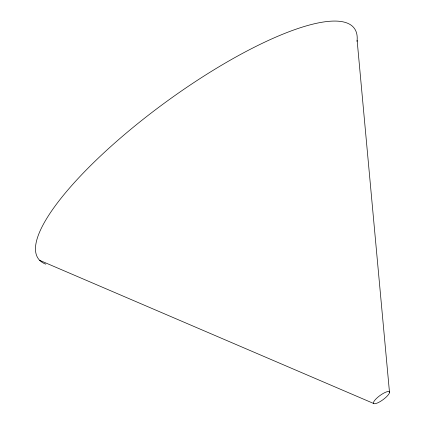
<?xml version="1.0" encoding="UTF-8"?>
<svg xmlns="http://www.w3.org/2000/svg" width="425" height="425" viewBox="0 0 425 425"><rect width="100%" height="100%" fill="white"/><g stroke="black" fill="none" stroke-linecap="round" stroke-linejoin="round"><path stroke-width="0.64" d="M39.658 260.328L373.633 403.474M357.127 40.359L389.507 392.472A9.775 2.577 -36.1 0 1 377.225 403.065A9.775 2.577 -36.1 0 1 377.666 397.359A9.775 2.577 -36.1 0 1 389.507 392.472M45.788 264.148A195.527 51.499 -36.1 0 1 171.174 98.207A195.527 51.499 -36.1 0 1 357.027 41.406"/></g></svg>
